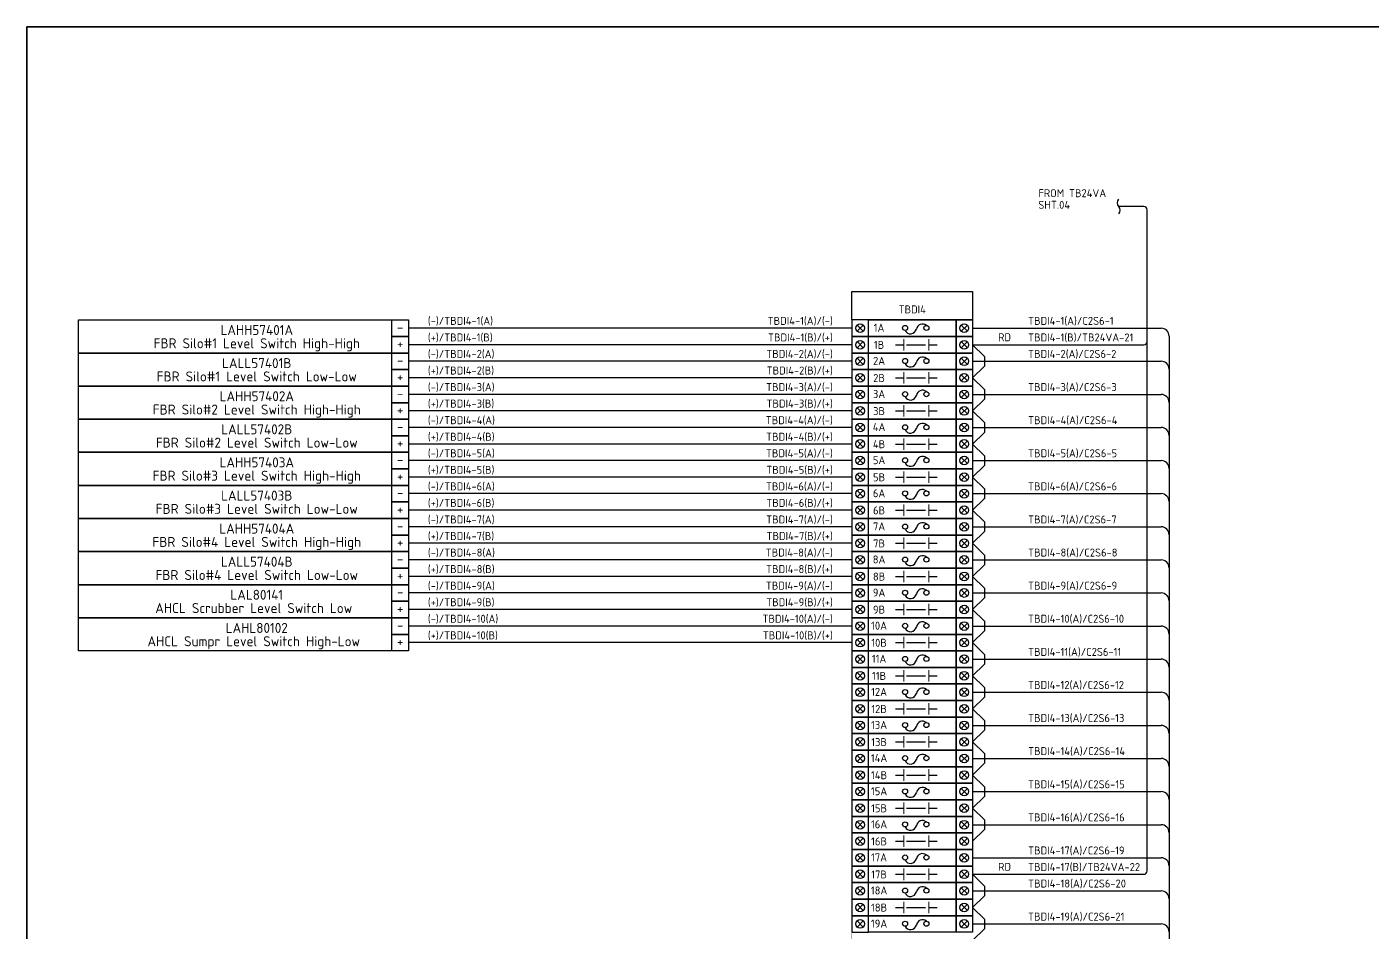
# Model space of a CAD drawing. Header units: inches. Extents: x 579627 to 667544, y 458630 to 507164.
# Drawn here: x 637044 to 639064, y 494884 to 496244 of the extents above; entities that cross this region are included whole.
import ezdxf
from ezdxf.enums import TextEntityAlignment as Align

# ---------------------------------------------------------------- set-up
doc = ezdxf.new("R2010")
doc.units = ezdxf.units.IN
doc.header["$MEASUREMENT"] = 0
doc.layers.add('HELPPOINT', color=7, linetype='Continuous')
doc.layers.add('power', color=7, linetype='Continuous')
doc.styles.add('HTX11', font='O8111901')
doc.styles.add('ISO3098B', font='ISO3098B.shx')

# ---------------------------------------------------------------- blocks, each defined once
blk = doc.blocks.new('TPA')
at = {"layer": 'HELPPOINT', "color": 4, "lineweight": 35}
for p, q in [((562706.8, 501946.4), (562706.8, 505019.3)), ((562706.8, 505019.3), (567131, 505019.3)), ((562706.8, 501946.4), (562706.8, 505019.3)), ((562706.8, 505019.3), (567131, 505019.3))]:
    blk.add_line(p, q, dxfattribs=at)
at = {"style": 'HTX11'}
for tag, p in [('A', (566704.3, 502037.1)), ('B', (567038.2, 501963.3))]:
    blk.add_attdef(tag, text='', height=16.8, dxfattribs=at).set_placement(p, align=Align.MIDDLE_CENTER)

msp = doc.modelspace()

# ---------------------------------------------------------------- linework, layer by layer
at = {"color": 1}
for p, q in [((638720.8, 495974.2), (638683.5, 495974.2)), ((638725.8, 494976.1), (638725.8, 495969.2)), ((638299.5, 495796.1), (638290.3, 495786.9)), ((638290.3, 495796.1), (638299.5, 495786.9)), ((638446.7, 495796.1), (638456, 495786.9)), ((638456, 495796.1), (638446.7, 495786.9)), ((638463.8, 495766.6), (638481.4, 495749)), ((638463.8, 495766.6), (638720.8, 495766.6)), ((638299.5, 495746.4), (638290.3, 495737.1)), ((638290.3, 495746.4), (638299.5, 495737.1)), ((638446.7, 495746.4), (638456, 495737.1)), ((638456, 495746.4), (638446.7, 495737.1)), ((638481.4, 495749), (638481.4, 495734.5)), ((638463.8, 495716.9), (638481.4, 495734.5)), ((638463.8, 495716.9), (638481.4, 495699.3)), ((638299.5, 495696.7), (638290.3, 495687.4)), ((638290.3, 495696.7), (638299.5, 495687.4)), ((638446.7, 495696.7), (638456, 495687.4)), ((638456, 495696.7), (638446.7, 495687.4)), ((638463.8, 495667.2), (638481.4, 495684.8)), ((638481.4, 495699.3), (638481.4, 495684.8)), ((638463.8, 495667.2), (638481.4, 495649.6)), ((638299.5, 495646.9), (638290.3, 495637.7)), ((638290.3, 495646.9), (638299.5, 495637.7)), ((638446.7, 495646.9), (638456, 495637.7)), ((638456, 495646.9), (638446.7, 495637.7)), ((638481.4, 495649.6), (638481.4, 495635)), ((638463.8, 495617.5), (638481.4, 495635)), ((638463.8, 495617.5), (638481.4, 495599.9)), ((638481.4, 495599.9), (638481.4, 495585.3)), ((638299.5, 495597.2), (638290.3, 495588)), ((638290.3, 495597.2), (638299.5, 495588)), ((638446.7, 495597.2), (638456, 495588)), ((638456, 495597.2), (638446.7, 495588)), ((638463.8, 495567.7), (638481.4, 495585.3)), ((638463.8, 495567.7), (638481.4, 495550.2)), ((638299.5, 495547.5), (638290.3, 495538.2)), ((638290.3, 495547.5), (638299.5, 495538.2)), ((638446.7, 495547.5), (638456, 495538.2)), ((638456, 495547.5), (638446.7, 495538.2)), ((638481.4, 495550.2), (638481.4, 495535.6)), ((638463.8, 495518), (638481.4, 495535.6)), ((638463.8, 495518), (638481.4, 495500.4)), ((638299.5, 495497.8), (638290.3, 495488.5)), ((638290.3, 495497.8), (638299.5, 495488.5)), ((638446.7, 495497.8), (638456, 495488.5)), ((638456, 495497.8), (638446.7, 495488.5)), ((638481.4, 495500.4), (638481.4, 495485.9)), ((638463.8, 495468.3), (638481.4, 495485.9)), ((638463.8, 495468.3), (638481.4, 495450.7)), ((638299.5, 495448), (638290.3, 495438.8)), ((638290.3, 495448), (638299.5, 495438.8)), ((638446.7, 495448), (638456, 495438.8)), ((638456, 495448), (638446.7, 495438.8)), ((638481.4, 495450.7), (638481.4, 495436.1)), ((638463.8, 495418.6), (638481.4, 495436.1)), ((638463.8, 495418.6), (638481.4, 495401)), ((638299.5, 495398.3), (638290.3, 495389.1)), ((638290.3, 495398.3), (638299.5, 495389.1)), ((638446.7, 495398.3), (638456, 495389.1)), ((638456, 495398.3), (638446.7, 495389.1)), ((638481.4, 495401), (638481.4, 495386.4)), ((638463.8, 495368.8), (638481.4, 495386.4)), ((638463.8, 495368.8), (638481.4, 495351.3)), ((638299.5, 495348.6), (638290.3, 495339.4)), ((638290.3, 495348.6), (638299.5, 495339.4)), ((638446.7, 495348.6), (638456, 495339.4)), ((638456, 495348.6), (638446.7, 495339.4)), ((638463.8, 495319.1), (638481.4, 495336.7)), ((638481.4, 495351.3), (638481.4, 495336.7)), ((638463.8, 495319.1), (638481.4, 495301.5)), ((638299.5, 495298.9), (638290.3, 495289.6)), ((638290.3, 495298.9), (638299.5, 495289.6)), ((638446.7, 495298.9), (638456, 495289.6)), ((638456, 495298.9), (638446.7, 495289.6)), ((638481.4, 495301.5), (638481.4, 495287)), ((638463.8, 495269.4), (638481.4, 495287)), ((638463.8, 495269.4), (638481.4, 495251.8)), ((638299.5, 495249.2), (638290.3, 495239.9)), ((638290.3, 495249.2), (638299.5, 495239.9)), ((638446.7, 495249.2), (638456, 495239.9)), ((638456, 495249.2), (638446.7, 495239.9)), ((638463.8, 495219.7), (638481.4, 495237.2)), ((638481.4, 495251.8), (638481.4, 495237.2)), ((638463.8, 495219.7), (638481.4, 495202.1)), ((638299.5, 495199.4), (638290.3, 495190.2)), ((638290.3, 495199.4), (638299.5, 495190.2)), ((638446.7, 495199.4), (638456, 495190.2)), ((638456, 495199.4), (638446.7, 495190.2)), ((638481.4, 495202.1), (638481.4, 495187.5)), ((638463.8, 495169.9), (638481.4, 495187.5)), ((638463.8, 495169.9), (638481.4, 495152.4)), ((638299.5, 495149.7), (638290.3, 495140.5)), ((638290.3, 495149.7), (638299.5, 495140.5)), ((638446.7, 495149.7), (638456, 495140.5)), ((638456, 495149.7), (638446.7, 495140.5)), ((638463.8, 495120.2), (638481.4, 495137.8)), ((638481.4, 495152.4), (638481.4, 495137.8)), ((638463.8, 495120.2), (638481.4, 495102.6)), ((638299.5, 495100), (638290.3, 495090.7)), ((638290.3, 495100), (638299.5, 495090.7)), ((638446.7, 495100), (638456, 495090.7)), ((638456, 495100), (638446.7, 495090.7)), ((638481.4, 495102.6), (638481.4, 495088.1)), ((638463.8, 495070.5), (638481.4, 495088.1)), ((638481.4, 495088.1), (638481.4, 495088.1)), ((638463.8, 495070.5), (638481.4, 495052.9)), ((638299.5, 495050.3), (638290.3, 495041)), ((638290.3, 495050.3), (638299.5, 495041)), ((638446.7, 495050.3), (638456, 495041)), ((638456, 495050.3), (638446.7, 495041)), ((638463.8, 495020.8), (638481.4, 495038.4)), ((638481.4, 495052.9), (638481.4, 495038.4)), ((638481.4, 495038.4), (638481.4, 495038.4)), ((638299.5, 495000.5), (638290.3, 494991.3)), ((638290.3, 495000.5), (638299.5, 494991.3)), ((638446.7, 495000.5), (638456, 494991.3)), ((638456, 495000.5), (638446.7, 494991.3)), ((638463.8, 494971.1), (638481.4, 494953.5)), ((638463.8, 494971.1), (638720.8, 494971.1)), ((638481.4, 494953.5), (638481.4, 494938.9)), ((638299.5, 494950.8), (638290.3, 494941.6)), ((638290.3, 494950.8), (638299.5, 494941.6)), ((638446.7, 494950.8), (638456, 494941.6)), ((638456, 494950.8), (638446.7, 494941.6)), ((638463.8, 494921.3), (638481.4, 494938.9)), ((638463.8, 494921.3), (638481.4, 494903.7)), ((638299.5, 494901.1), (638290.3, 494891.8)), ((638290.3, 494901.1), (638299.5, 494891.8)), ((638446.7, 494901.1), (638456, 494891.8)), ((638456, 494901.1), (638446.7, 494891.8)), ((638481.4, 494903.7), (638481.4, 494889.2)), ((638463.8, 494871.6), (638481.4, 494889.2))]:
    msp.add_line(p, q, dxfattribs=at)
at = {"color": 4}
for p, q in [((638282.4, 495791.5), (637616.4, 495791.5)), ((638463.8, 495791.5), (638746.8, 495791.5)), ((638758.8, 495779.5), (638758.8, 494121)), ((638282.4, 495741.8), (637616.4, 495741.8)), ((638463.8, 495741.8), (638746.8, 495741.8)), ((638282.4, 495692), (637616.4, 495692)), ((638463.8, 495692), (638746.8, 495692)), ((638282.4, 495642.3), (637616.4, 495642.3)), ((638463.8, 495642.3), (638746.8, 495642.3)), ((638282.4, 495592.6), (637616.4, 495592.6)), ((638463.8, 495592.6), (638746.8, 495592.6)), ((638282.4, 495542.9), (637616.4, 495542.9)), ((638463.8, 495542.9), (638746.8, 495542.9)), ((638282.4, 495493.1), (637616.4, 495493.1)), ((638463.8, 495493.1), (638746.8, 495493.1)), ((638282.4, 495443.4), (637616.4, 495443.4)), ((638463.8, 495443.4), (638746.8, 495443.4)), ((638282.4, 495393.7), (637616.4, 495393.7)), ((638463.8, 495393.7), (638746.8, 495393.7)), ((638282.4, 495344), (637616.4, 495344)), ((638463.8, 495344), (638746.8, 495344)), ((638463.8, 495294.3), (638746.8, 495294.3)), ((638463.8, 495244.5), (638746.8, 495244.5)), ((638463.8, 495194.8), (638746.8, 495194.8)), ((638463.8, 495145.1), (638746.8, 495145.1)), ((638463.8, 495095.4), (638746.8, 495095.4)), ((638463.8, 495045.6), (638746.8, 495045.6)), ((638463.8, 494995.9), (638746.8, 494995.9)), ((638463.8, 494946.2), (638746.8, 494946.2)), ((638463.8, 494896.5), (638746.8, 494896.5))]:
    msp.add_line(p, q, dxfattribs=at)
at = {"color": 0}
for p, q in [((638282.4, 495766.6), (637616.4, 495766.6)), ((638299.5, 495771.3), (638290.3, 495762)), ((638290.3, 495771.3), (638299.5, 495762)), ((638348.1, 495766.6), (638360.6, 495766.6)), ((638364.5, 495766.6), (638393.1, 495766.6)), ((638398.2, 495766.6), (638410.7, 495766.6)), ((638446.7, 495771.3), (638456, 495762)), ((638456, 495771.3), (638446.7, 495762)), ((638299.5, 495721.5), (638290.3, 495712.3)), ((638290.3, 495721.5), (638299.5, 495712.3)), ((638446.7, 495721.5), (638456, 495712.3)), ((638456, 495721.5), (638446.7, 495712.3)), ((638282.4, 495716.9), (637616.4, 495716.9)), ((638348.1, 495716.9), (638360.6, 495716.9)), ((638364.5, 495716.9), (638393.1, 495716.9)), ((638398.2, 495716.9), (638410.7, 495716.9)), ((638282.4, 495667.2), (637616.4, 495667.2)), ((638299.5, 495671.8), (638290.3, 495662.6)), ((638290.3, 495671.8), (638299.5, 495662.6)), ((638348.1, 495667.2), (638360.6, 495667.2)), ((638364.5, 495667.2), (638393.1, 495667.2)), ((638398.2, 495667.2), (638410.7, 495667.2)), ((638446.7, 495671.8), (638456, 495662.6)), ((638456, 495671.8), (638446.7, 495662.6)), ((638299.5, 495622.1), (638290.3, 495612.8)), ((638290.3, 495622.1), (638299.5, 495612.8)), ((638446.7, 495622.1), (638456, 495612.8)), ((638456, 495622.1), (638446.7, 495612.8)), ((638282.4, 495617.5), (637616.4, 495617.5)), ((638348.1, 495617.5), (638360.6, 495617.5)), ((638364.5, 495617.5), (638393.1, 495617.5)), ((638398.2, 495617.5), (638410.7, 495617.5)), ((638282.4, 495567.7), (637616.4, 495567.7)), ((638299.5, 495572.4), (638290.3, 495563.1)), ((638290.3, 495572.4), (638299.5, 495563.1)), ((638348.1, 495567.7), (638360.6, 495567.7)), ((638364.5, 495567.7), (638393.1, 495567.7)), ((638398.2, 495567.7), (638410.7, 495567.7)), ((638446.7, 495572.4), (638456, 495563.1)), ((638456, 495572.4), (638446.7, 495563.1)), ((638282.4, 495518), (637616.4, 495518)), ((638299.5, 495522.6), (638290.3, 495513.4)), ((638290.3, 495522.6), (638299.5, 495513.4)), ((638348.1, 495518), (638360.6, 495518)), ((638364.5, 495518), (638393.1, 495518)), ((638398.2, 495518), (638410.7, 495518)), ((638446.7, 495522.6), (638456, 495513.4)), ((638456, 495522.6), (638446.7, 495513.4)), ((638282.4, 495468.3), (637616.4, 495468.3)), ((638299.5, 495472.9), (638290.3, 495463.7)), ((638290.3, 495472.9), (638299.5, 495463.7)), ((638348.1, 495468.3), (638360.6, 495468.3)), ((638364.5, 495468.3), (638393.1, 495468.3)), ((638398.2, 495468.3), (638410.7, 495468.3)), ((638446.7, 495472.9), (638456, 495463.7)), ((638456, 495472.9), (638446.7, 495463.7)), ((638282.4, 495418.6), (637616.4, 495418.6)), ((638299.5, 495423.2), (638290.3, 495413.9)), ((638290.3, 495423.2), (638299.5, 495413.9)), ((638348.1, 495418.6), (638360.6, 495418.6)), ((638364.5, 495418.6), (638393.1, 495418.6)), ((638398.2, 495418.6), (638410.7, 495418.6)), ((638446.7, 495423.2), (638456, 495413.9)), ((638456, 495423.2), (638446.7, 495413.9)), ((638282.4, 495368.8), (637616.4, 495368.8)), ((638299.5, 495373.5), (638290.3, 495364.2)), ((638290.3, 495373.5), (638299.5, 495364.2)), ((638348.1, 495368.8), (638360.6, 495368.8)), ((638364.5, 495368.8), (638393.1, 495368.8)), ((638398.2, 495368.8), (638410.7, 495368.8)), ((638446.7, 495373.5), (638456, 495364.2)), ((638456, 495373.5), (638446.7, 495364.2)), ((638282.4, 495319.1), (637616.4, 495319.1)), ((638299.5, 495323.7), (638290.3, 495314.5)), ((638290.3, 495323.7), (638299.5, 495314.5)), ((638348.1, 495319.1), (638360.6, 495319.1)), ((638364.5, 495319.1), (638393.1, 495319.1)), ((638398.2, 495319.1), (638410.7, 495319.1)), ((638446.7, 495323.7), (638456, 495314.5)), ((638456, 495323.7), (638446.7, 495314.5)), ((638299.5, 495274), (638290.3, 495264.8)), ((638290.3, 495274), (638299.5, 495264.8)), ((638348.1, 495269.4), (638360.6, 495269.4)), ((638364.5, 495269.4), (638393.1, 495269.4)), ((638398.2, 495269.4), (638410.7, 495269.4)), ((638446.7, 495274), (638456, 495264.8)), ((638456, 495274), (638446.7, 495264.8)), ((638299.5, 495224.3), (638290.3, 495215)), ((638290.3, 495224.3), (638299.5, 495215)), ((638348.1, 495219.7), (638360.6, 495219.7)), ((638364.5, 495219.7), (638393.1, 495219.7)), ((638398.2, 495219.7), (638410.7, 495219.7)), ((638446.7, 495224.3), (638456, 495215)), ((638456, 495224.3), (638446.7, 495215)), ((638299.5, 495174.6), (638290.3, 495165.3)), ((638290.3, 495174.6), (638299.5, 495165.3)), ((638446.7, 495174.6), (638456, 495165.3)), ((638456, 495174.6), (638446.7, 495165.3)), ((638348.1, 495169.9), (638360.6, 495169.9)), ((638364.5, 495169.9), (638393.1, 495169.9)), ((638398.2, 495169.9), (638410.7, 495169.9)), ((638299.5, 495124.8), (638290.3, 495115.6)), ((638290.3, 495124.8), (638299.5, 495115.6)), ((638348.1, 495120.2), (638360.6, 495120.2)), ((638364.5, 495120.2), (638393.1, 495120.2)), ((638398.2, 495120.2), (638410.7, 495120.2)), ((638446.7, 495124.8), (638456, 495115.6)), ((638456, 495124.8), (638446.7, 495115.6)), ((638299.5, 495075.1), (638290.3, 495065.9)), ((638290.3, 495075.1), (638299.5, 495065.9)), ((638446.7, 495075.1), (638456, 495065.9)), ((638456, 495075.1), (638446.7, 495065.9)), ((638348.1, 495070.5), (638360.6, 495070.5)), ((638364.5, 495070.5), (638393.1, 495070.5)), ((638398.2, 495070.5), (638410.7, 495070.5)), ((638299.5, 495025.4), (638290.3, 495016.1)), ((638290.3, 495025.4), (638299.5, 495016.1)), ((638348.1, 495020.8), (638360.6, 495020.8)), ((638364.5, 495020.8), (638393.1, 495020.8)), ((638398.2, 495020.8), (638410.7, 495020.8)), ((638446.7, 495025.4), (638456, 495016.1)), ((638456, 495025.4), (638446.7, 495016.1)), ((638299.5, 494975.7), (638290.3, 494966.4)), ((638290.3, 494975.7), (638299.5, 494966.4)), ((638446.7, 494975.7), (638456, 494966.4)), ((638456, 494975.7), (638446.7, 494966.4)), ((638348.1, 494971.1), (638360.6, 494971.1)), ((638364.5, 494971.1), (638393.1, 494971.1)), ((638398.2, 494971.1), (638410.7, 494971.1)), ((638299.5, 494926), (638290.3, 494916.7)), ((638290.3, 494926), (638299.5, 494916.7)), ((638348.1, 494921.3), (638360.6, 494921.3)), ((638364.5, 494921.3), (638393.1, 494921.3)), ((638398.2, 494921.3), (638410.7, 494921.3)), ((638446.7, 494926), (638456, 494916.7)), ((638456, 494926), (638446.7, 494916.7))]:
    msp.add_line(p, q, dxfattribs=at)
at = {"color": 0, "lineweight": 9}
for p, q in [((638360.6, 495758.1), (638360.6, 495775.2)), ((638398.2, 495758.1), (638398.2, 495775.2)), ((638360.6, 495708.4), (638360.6, 495725.4)), ((638398.2, 495708.4), (638398.2, 495725.4)), ((638360.6, 495658.6), (638360.6, 495675.7)), ((638398.2, 495658.6), (638398.2, 495675.7)), ((638360.6, 495608.9), (638360.6, 495626)), ((638398.2, 495608.9), (638398.2, 495626)), ((638360.6, 495559.2), (638360.6, 495576.3)), ((638398.2, 495559.2), (638398.2, 495576.3)), ((638360.6, 495509.5), (638360.6, 495526.5)), ((638398.2, 495509.5), (638398.2, 495526.5)), ((638360.6, 495459.8), (638360.6, 495476.8)), ((638398.2, 495459.8), (638398.2, 495476.8)), ((638360.6, 495410), (638360.6, 495427.1)), ((638398.2, 495410), (638398.2, 495427.1)), ((638360.6, 495360.3), (638360.6, 495377.4)), ((638398.2, 495360.3), (638398.2, 495377.4)), ((638360.6, 495310.6), (638360.6, 495327.6)), ((638398.2, 495310.6), (638398.2, 495327.6)), ((638360.6, 495260.9), (638360.6, 495277.9)), ((638398.2, 495260.9), (638398.2, 495277.9)), ((638360.6, 495211.1), (638360.6, 495228.2)), ((638398.2, 495211.1), (638398.2, 495228.2)), ((638360.6, 495161.4), (638360.6, 495178.5)), ((638398.2, 495161.4), (638398.2, 495178.5)), ((638360.6, 495111.7), (638360.6, 495128.8)), ((638398.2, 495111.7), (638398.2, 495128.8)), ((638360.6, 495062), (638360.6, 495079)), ((638398.2, 495062), (638398.2, 495079)), ((638360.6, 495012.2), (638360.6, 495029.3)), ((638398.2, 495012.2), (638398.2, 495029.3)), ((638360.6, 494962.5), (638360.6, 494979.6)), ((638398.2, 494962.5), (638398.2, 494979.6)), ((638360.6, 494912.8), (638360.6, 494929.9)), ((638398.2, 494912.8), (638398.2, 494929.9))]:
    msp.add_line(p, q, dxfattribs=at)
at = {"color": 1}
msp.add_lwpolyline([(638683.5, 495963.1, 0.351), (638683.5, 495974.2, -0.351), (638683.5, 495985.3, 2.081666)], format="xyb", dxfattribs=at)
at = {"color": 4}
msp.add_lwpolyline([(638282.4, 495846.4), (638463.8, 495846.4), (638463.8, 495803.9), (638282.4, 495803.9)], close=True, dxfattribs=at)
at = {"color": 2}
for points in [[(637121.1, 495803.9), (637616.4, 495803.9), (637616.4, 495754.2), (637121.1, 495754.2)], [(637121.1, 495754.2), (637616.4, 495754.2), (637616.4, 495704.5), (637121.1, 495704.5)], [(637121.1, 495704.5), (637616.4, 495704.5), (637616.4, 495654.7), (637121.1, 495654.7)], [(637121.1, 495654.7), (637616.4, 495654.7), (637616.4, 495605), (637121.1, 495605)], [(637121.1, 495605), (637616.4, 495605), (637616.4, 495555.3), (637121.1, 495555.3)], [(637121.1, 495555.3), (637616.4, 495555.3), (637616.4, 495505.6), (637121.1, 495505.6)], [(637121.1, 495505.6), (637616.4, 495505.6), (637616.4, 495455.9), (637121.1, 495455.9)], [(637121.1, 495455.9), (637616.4, 495455.9), (637616.4, 495406.1), (637121.1, 495406.1)], [(637121.1, 495406.1), (637616.4, 495406.1), (637616.4, 495356.4), (637121.1, 495356.4)], [(637121.1, 495356.4), (637616.4, 495356.4), (637616.4, 495306.7), (637121.1, 495306.7)]]:
    msp.add_lwpolyline(points, close=True, dxfattribs=at)
at = {"color": 0}
for points in [[(637591.6, 495803.9), (637616.4, 495803.9), (637616.4, 495779.1), (637591.6, 495779.1)], [(637591.6, 495779.1), (637616.4, 495779.1), (637616.4, 495754.2), (637591.6, 495754.2)], [(638307.3, 495779.1), (638282.4, 495779.1), (638282.4, 495754.2), (638307.3, 495754.2)], [(638307.3, 495779.1), (638438.9, 495779.1), (638438.9, 495754.2), (638307.3, 495754.2)], [(638438.9, 495779.1), (638463.8, 495779.1), (638463.8, 495754.2), (638438.9, 495754.2)], [(637591.6, 495754.2), (637616.4, 495754.2), (637616.4, 495729.3), (637591.6, 495729.3)], [(637591.6, 495729.3), (637616.4, 495729.3), (637616.4, 495704.5), (637591.6, 495704.5)], [(638307.3, 495729.3), (638282.4, 495729.3), (638282.4, 495704.5), (638307.3, 495704.5)], [(638307.3, 495729.3), (638438.9, 495729.3), (638438.9, 495704.5), (638307.3, 495704.5)], [(638438.9, 495729.3), (638463.8, 495729.3), (638463.8, 495704.5), (638438.9, 495704.5)], [(637591.6, 495704.5), (637616.4, 495704.5), (637616.4, 495679.6), (637591.6, 495679.6)], [(637591.6, 495679.6), (637616.4, 495679.6), (637616.4, 495654.7), (637591.6, 495654.7)], [(638307.3, 495679.6), (638282.4, 495679.6), (638282.4, 495654.7), (638307.3, 495654.7)], [(638307.3, 495679.6), (638438.9, 495679.6), (638438.9, 495654.7), (638307.3, 495654.7)], [(638438.9, 495679.6), (638463.8, 495679.6), (638463.8, 495654.7), (638438.9, 495654.7)], [(637591.6, 495654.7), (637616.4, 495654.7), (637616.4, 495629.9), (637591.6, 495629.9)], [(637591.6, 495629.9), (637616.4, 495629.9), (637616.4, 495605), (637591.6, 495605)], [(638307.3, 495629.9), (638282.4, 495629.9), (638282.4, 495605), (638307.3, 495605)], [(638307.3, 495629.9), (638438.9, 495629.9), (638438.9, 495605), (638307.3, 495605)], [(638438.9, 495629.9), (638463.8, 495629.9), (638463.8, 495605), (638438.9, 495605)], [(637591.6, 495605), (637616.4, 495605), (637616.4, 495580.2), (637591.6, 495580.2)], [(637591.6, 495580.2), (637616.4, 495580.2), (637616.4, 495555.3), (637591.6, 495555.3)], [(638307.3, 495580.2), (638282.4, 495580.2), (638282.4, 495555.3), (638307.3, 495555.3)], [(638307.3, 495580.2), (638438.9, 495580.2), (638438.9, 495555.3), (638307.3, 495555.3)], [(638438.9, 495580.2), (638463.8, 495580.2), (638463.8, 495555.3), (638438.9, 495555.3)], [(637591.6, 495555.3), (637616.4, 495555.3), (637616.4, 495530.4), (637591.6, 495530.4)], [(637591.6, 495530.4), (637616.4, 495530.4), (637616.4, 495505.6), (637591.6, 495505.6)], [(638307.3, 495530.4), (638282.4, 495530.4), (638282.4, 495505.6), (638307.3, 495505.6)], [(638307.3, 495530.4), (638438.9, 495530.4), (638438.9, 495505.6), (638307.3, 495505.6)], [(638438.9, 495530.4), (638463.8, 495530.4), (638463.8, 495505.6), (638438.9, 495505.6)], [(637591.6, 495505.6), (637616.4, 495505.6), (637616.4, 495480.7), (637591.6, 495480.7)], [(637591.6, 495480.7), (637616.4, 495480.7), (637616.4, 495455.9), (637591.6, 495455.9)], [(638307.3, 495480.7), (638282.4, 495480.7), (638282.4, 495455.9), (638307.3, 495455.9)], [(638307.3, 495480.7), (638438.9, 495480.7), (638438.9, 495455.9), (638307.3, 495455.9)], [(638438.9, 495480.7), (638463.8, 495480.7), (638463.8, 495455.9), (638438.9, 495455.9)], [(637591.6, 495455.9), (637616.4, 495455.9), (637616.4, 495431), (637591.6, 495431)], [(637591.6, 495431), (637616.4, 495431), (637616.4, 495406.1), (637591.6, 495406.1)], [(638307.3, 495431), (638282.4, 495431), (638282.4, 495406.1), (638307.3, 495406.1)], [(638307.3, 495431), (638438.9, 495431), (638438.9, 495406.1), (638307.3, 495406.1)], [(638438.9, 495431), (638463.8, 495431), (638463.8, 495406.1), (638438.9, 495406.1)], [(637591.6, 495406.1), (637616.4, 495406.1), (637616.4, 495381.3), (637591.6, 495381.3)], [(637591.6, 495381.3), (637616.4, 495381.3), (637616.4, 495356.4), (637591.6, 495356.4)], [(638307.3, 495381.3), (638282.4, 495381.3), (638282.4, 495356.4), (638307.3, 495356.4)], [(638307.3, 495381.3), (638438.9, 495381.3), (638438.9, 495356.4), (638307.3, 495356.4)], [(638438.9, 495381.3), (638463.8, 495381.3), (638463.8, 495356.4), (638438.9, 495356.4)], [(637591.6, 495356.4), (637616.4, 495356.4), (637616.4, 495331.5), (637591.6, 495331.5)], [(637591.6, 495331.5), (637616.4, 495331.5), (637616.4, 495306.7), (637591.6, 495306.7)], [(638307.3, 495331.5), (638282.4, 495331.5), (638282.4, 495306.7), (638307.3, 495306.7)], [(638307.3, 495331.5), (638438.9, 495331.5), (638438.9, 495306.7), (638307.3, 495306.7)], [(638438.9, 495331.5), (638463.8, 495331.5), (638463.8, 495306.7), (638438.9, 495306.7)], [(638307.3, 495281.8), (638282.4, 495281.8), (638282.4, 495257), (638307.3, 495257)], [(638307.3, 495281.8), (638438.9, 495281.8), (638438.9, 495257), (638307.3, 495257)], [(638438.9, 495281.8), (638463.8, 495281.8), (638463.8, 495257), (638438.9, 495257)], [(638307.3, 495232.1), (638282.4, 495232.1), (638282.4, 495207.2), (638307.3, 495207.2)], [(638307.3, 495232.1), (638438.9, 495232.1), (638438.9, 495207.2), (638307.3, 495207.2)], [(638438.9, 495232.1), (638463.8, 495232.1), (638463.8, 495207.2), (638438.9, 495207.2)], [(638307.3, 495182.4), (638282.4, 495182.4), (638282.4, 495157.5), (638307.3, 495157.5)], [(638307.3, 495182.4), (638438.9, 495182.4), (638438.9, 495157.5), (638307.3, 495157.5)], [(638438.9, 495182.4), (638463.8, 495182.4), (638463.8, 495157.5), (638438.9, 495157.5)], [(638307.3, 495132.7), (638282.4, 495132.7), (638282.4, 495107.8), (638307.3, 495107.8)], [(638307.3, 495132.7), (638438.9, 495132.7), (638438.9, 495107.8), (638307.3, 495107.8)], [(638438.9, 495132.7), (638463.8, 495132.7), (638463.8, 495107.8), (638438.9, 495107.8)], [(638307.3, 495082.9), (638282.4, 495082.9), (638282.4, 495058.1), (638307.3, 495058.1)], [(638307.3, 495082.9), (638438.9, 495082.9), (638438.9, 495058.1), (638307.3, 495058.1)], [(638438.9, 495082.9), (638463.8, 495082.9), (638463.8, 495058.1), (638438.9, 495058.1)], [(638307.3, 495033.2), (638282.4, 495033.2), (638282.4, 495008.3), (638307.3, 495008.3)], [(638307.3, 495033.2), (638438.9, 495033.2), (638438.9, 495008.3), (638307.3, 495008.3)], [(638438.9, 495033.2), (638463.8, 495033.2), (638463.8, 495008.3), (638438.9, 495008.3)], [(638307.3, 494983.5), (638282.4, 494983.5), (638282.4, 494958.6), (638307.3, 494958.6)], [(638307.3, 494983.5), (638438.9, 494983.5), (638438.9, 494958.6), (638307.3, 494958.6)], [(638438.9, 494983.5), (638463.8, 494983.5), (638463.8, 494958.6), (638438.9, 494958.6)], [(638307.3, 494933.8), (638282.4, 494933.8), (638282.4, 494908.9), (638307.3, 494908.9)], [(638307.3, 494933.8), (638438.9, 494933.8), (638438.9, 494908.9), (638307.3, 494908.9)], [(638438.9, 494933.8), (638463.8, 494933.8), (638463.8, 494908.9), (638438.9, 494908.9)]]:
    msp.add_lwpolyline(points, close=True, dxfattribs=at)
at = {"color": 0, "const_width": 0.3}
for points in [[(638282.4, 495803.9), (638463.8, 495803.9), (638463.8, 495754.2), (638282.4, 495754.2), (638282.4, 495803.9)], [(638282.4, 495754.2), (638463.8, 495754.2), (638463.8, 495704.5), (638282.4, 495704.5), (638282.4, 495754.2)], [(638282.4, 495704.5), (638463.8, 495704.5), (638463.8, 495654.7), (638282.4, 495654.7), (638282.4, 495704.5)], [(638282.4, 495654.7), (638463.8, 495654.7), (638463.8, 495605), (638282.4, 495605), (638282.4, 495654.7)], [(638282.4, 495605), (638463.8, 495605), (638463.8, 495555.3), (638282.4, 495555.3), (638282.4, 495605)], [(638282.4, 495555.3), (638463.8, 495555.3), (638463.8, 495505.6), (638282.4, 495505.6), (638282.4, 495555.3)], [(638282.4, 495505.6), (638463.8, 495505.6), (638463.8, 495455.9), (638282.4, 495455.9), (638282.4, 495505.6)], [(638282.4, 495455.9), (638463.8, 495455.9), (638463.8, 495406.1), (638282.4, 495406.1), (638282.4, 495455.9)], [(638282.4, 495406.1), (638463.8, 495406.1), (638463.8, 495356.4), (638282.4, 495356.4), (638282.4, 495406.1)], [(638282.4, 495356.4), (638463.8, 495356.4), (638463.8, 495306.7), (638282.4, 495306.7), (638282.4, 495356.4)], [(638282.4, 495306.7), (638463.8, 495306.7), (638463.8, 495257), (638282.4, 495257), (638282.4, 495306.7)], [(638282.4, 495257), (638463.8, 495257), (638463.8, 495207.2), (638282.4, 495207.2), (638282.4, 495257)], [(638282.4, 495207.2), (638463.8, 495207.2), (638463.8, 495157.5), (638282.4, 495157.5), (638282.4, 495207.2)], [(638282.4, 495157.5), (638463.8, 495157.5), (638463.8, 495107.8), (638282.4, 495107.8), (638282.4, 495157.5)], [(638282.4, 495107.8), (638463.8, 495107.8), (638463.8, 495058.1), (638282.4, 495058.1), (638282.4, 495107.8)], [(638282.4, 495058.1), (638463.8, 495058.1), (638463.8, 495008.3), (638282.4, 495008.3), (638282.4, 495058.1)], [(638282.4, 495008.3), (638463.8, 495008.3), (638463.8, 494958.6), (638282.4, 494958.6), (638282.4, 495008.3)], [(638282.4, 494958.6), (638463.8, 494958.6), (638463.8, 494908.9), (638282.4, 494908.9), (638282.4, 494958.6)], [(638282.4, 494908.9), (638463.8, 494908.9), (638463.8, 494859.2), (638282.4, 494859.2), (638282.4, 494908.9)]]:
    msp.add_lwpolyline(points, dxfattribs=at)
at = {"color": 1}
for points in [[(638307.3, 495803.9), (638282.4, 495803.9), (638282.4, 495779.1), (638307.3, 495779.1)], [(638307.3, 495803.9), (638438.9, 495803.9), (638438.9, 495779.1), (638307.3, 495779.1)], [(638438.9, 495803.9), (638463.8, 495803.9), (638463.8, 495779.1), (638438.9, 495779.1)], [(638307.3, 495754.2), (638282.4, 495754.2), (638282.4, 495729.3), (638307.3, 495729.3)], [(638307.3, 495754.2), (638438.9, 495754.2), (638438.9, 495729.3), (638307.3, 495729.3)], [(638438.9, 495754.2), (638463.8, 495754.2), (638463.8, 495729.3), (638438.9, 495729.3)], [(638307.3, 495704.5), (638282.4, 495704.5), (638282.4, 495679.6), (638307.3, 495679.6)], [(638307.3, 495704.5), (638438.9, 495704.5), (638438.9, 495679.6), (638307.3, 495679.6)], [(638438.9, 495704.5), (638463.8, 495704.5), (638463.8, 495679.6), (638438.9, 495679.6)], [(638307.3, 495654.7), (638282.4, 495654.7), (638282.4, 495629.9), (638307.3, 495629.9)], [(638307.3, 495654.7), (638438.9, 495654.7), (638438.9, 495629.9), (638307.3, 495629.9)], [(638438.9, 495654.7), (638463.8, 495654.7), (638463.8, 495629.9), (638438.9, 495629.9)], [(638307.3, 495605), (638282.4, 495605), (638282.4, 495580.2), (638307.3, 495580.2)], [(638307.3, 495605), (638438.9, 495605), (638438.9, 495580.2), (638307.3, 495580.2)], [(638438.9, 495605), (638463.8, 495605), (638463.8, 495580.2), (638438.9, 495580.2)], [(638307.3, 495555.3), (638282.4, 495555.3), (638282.4, 495530.4), (638307.3, 495530.4)], [(638307.3, 495555.3), (638438.9, 495555.3), (638438.9, 495530.4), (638307.3, 495530.4)], [(638438.9, 495555.3), (638463.8, 495555.3), (638463.8, 495530.4), (638438.9, 495530.4)], [(638307.3, 495505.6), (638282.4, 495505.6), (638282.4, 495480.7), (638307.3, 495480.7)], [(638307.3, 495505.6), (638438.9, 495505.6), (638438.9, 495480.7), (638307.3, 495480.7)], [(638438.9, 495505.6), (638463.8, 495505.6), (638463.8, 495480.7), (638438.9, 495480.7)], [(638307.3, 495455.9), (638282.4, 495455.9), (638282.4, 495431), (638307.3, 495431)], [(638307.3, 495455.9), (638438.9, 495455.9), (638438.9, 495431), (638307.3, 495431)], [(638438.9, 495455.9), (638463.8, 495455.9), (638463.8, 495431), (638438.9, 495431)], [(638307.3, 495406.1), (638282.4, 495406.1), (638282.4, 495381.3), (638307.3, 495381.3)], [(638307.3, 495406.1), (638438.9, 495406.1), (638438.9, 495381.3), (638307.3, 495381.3)], [(638438.9, 495406.1), (638463.8, 495406.1), (638463.8, 495381.3), (638438.9, 495381.3)], [(638307.3, 495356.4), (638282.4, 495356.4), (638282.4, 495331.5), (638307.3, 495331.5)], [(638307.3, 495356.4), (638438.9, 495356.4), (638438.9, 495331.5), (638307.3, 495331.5)], [(638438.9, 495356.4), (638463.8, 495356.4), (638463.8, 495331.5), (638438.9, 495331.5)], [(638307.3, 495306.7), (638282.4, 495306.7), (638282.4, 495281.8), (638307.3, 495281.8)], [(638307.3, 495306.7), (638438.9, 495306.7), (638438.9, 495281.8), (638307.3, 495281.8)], [(638438.9, 495306.7), (638463.8, 495306.7), (638463.8, 495281.8), (638438.9, 495281.8)], [(638307.3, 495257), (638282.4, 495257), (638282.4, 495232.1), (638307.3, 495232.1)], [(638307.3, 495257), (638438.9, 495257), (638438.9, 495232.1), (638307.3, 495232.1)], [(638438.9, 495257), (638463.8, 495257), (638463.8, 495232.1), (638438.9, 495232.1)], [(638307.3, 495207.2), (638282.4, 495207.2), (638282.4, 495182.4), (638307.3, 495182.4)], [(638307.3, 495207.2), (638438.9, 495207.2), (638438.9, 495182.4), (638307.3, 495182.4)], [(638438.9, 495207.2), (638463.8, 495207.2), (638463.8, 495182.4), (638438.9, 495182.4)], [(638307.3, 495157.5), (638282.4, 495157.5), (638282.4, 495132.7), (638307.3, 495132.7)], [(638307.3, 495157.5), (638438.9, 495157.5), (638438.9, 495132.7), (638307.3, 495132.7)], [(638438.9, 495157.5), (638463.8, 495157.5), (638463.8, 495132.7), (638438.9, 495132.7)], [(638307.3, 495107.8), (638282.4, 495107.8), (638282.4, 495082.9), (638307.3, 495082.9)], [(638307.3, 495107.8), (638438.9, 495107.8), (638438.9, 495082.9), (638307.3, 495082.9)], [(638438.9, 495107.8), (638463.8, 495107.8), (638463.8, 495082.9), (638438.9, 495082.9)], [(638307.3, 495058.1), (638282.4, 495058.1), (638282.4, 495033.2), (638307.3, 495033.2)], [(638307.3, 495058.1), (638438.9, 495058.1), (638438.9, 495033.2), (638307.3, 495033.2)], [(638438.9, 495058.1), (638463.8, 495058.1), (638463.8, 495033.2), (638438.9, 495033.2)], [(638307.3, 495008.3), (638282.4, 495008.3), (638282.4, 494983.5), (638307.3, 494983.5)], [(638307.3, 495008.3), (638438.9, 495008.3), (638438.9, 494983.5), (638307.3, 494983.5)], [(638438.9, 495008.3), (638463.8, 495008.3), (638463.8, 494983.5), (638438.9, 494983.5)], [(638307.3, 494958.6), (638282.4, 494958.6), (638282.4, 494933.8), (638307.3, 494933.8)], [(638307.3, 494958.6), (638438.9, 494958.6), (638438.9, 494933.8), (638307.3, 494933.8)], [(638438.9, 494958.6), (638463.8, 494958.6), (638463.8, 494933.8), (638438.9, 494933.8)], [(638307.3, 494908.9), (638282.4, 494908.9), (638282.4, 494884), (638307.3, 494884)], [(638307.3, 494908.9), (638438.9, 494908.9), (638438.9, 494884), (638307.3, 494884)], [(638438.9, 494908.9), (638463.8, 494908.9), (638463.8, 494884), (638438.9, 494884)]]:
    msp.add_lwpolyline(points, close=True, dxfattribs=at)
for centre in [(638294.9, 495791.5), (638451.3, 495791.5), (638294.9, 495741.8), (638451.3, 495741.8), (638294.9, 495692), (638451.3, 495692), (638294.9, 495642.3), (638451.3, 495642.3), (638294.9, 495592.6), (638451.3, 495592.6), (638294.9, 495542.9), (638451.3, 495542.9), (638294.9, 495493.1), (638451.3, 495493.1), (638294.9, 495443.4), (638451.3, 495443.4), (638294.9, 495393.7), (638451.3, 495393.7), (638294.9, 495344), (638451.3, 495344), (638294.9, 495294.3), (638451.3, 495294.3), (638294.9, 495244.5), (638451.3, 495244.5), (638294.9, 495194.8), (638451.3, 495194.8), (638294.9, 495145.1), (638451.3, 495145.1), (638294.9, 495095.4), (638451.3, 495095.4), (638294.9, 495045.6), (638451.3, 495045.6), (638294.9, 494995.9), (638451.3, 494995.9), (638294.9, 494946.2), (638451.3, 494946.2), (638294.9, 494896.5), (638451.3, 494896.5)]:
    msp.add_circle(centre, 6.54, dxfattribs=at)
at = {"color": 0}
for centre in [(638294.9, 495766.6), (638451.3, 495766.6), (638294.9, 495716.9), (638451.3, 495716.9), (638294.9, 495667.2), (638451.3, 495667.2), (638294.9, 495617.5), (638451.3, 495617.5), (638294.9, 495567.7), (638451.3, 495567.7), (638294.9, 495518), (638451.3, 495518), (638294.9, 495468.3), (638451.3, 495468.3), (638294.9, 495418.6), (638451.3, 495418.6), (638294.9, 495368.8), (638451.3, 495368.8), (638294.9, 495319.1), (638451.3, 495319.1), (638294.9, 495269.4), (638451.3, 495269.4), (638294.9, 495219.7), (638451.3, 495219.7), (638294.9, 495169.9), (638451.3, 495169.9), (638294.9, 495120.2), (638451.3, 495120.2), (638294.9, 495070.5), (638451.3, 495070.5), (638294.9, 495020.8), (638451.3, 495020.8), (638294.9, 494971.1), (638451.3, 494971.1), (638294.9, 494921.3), (638451.3, 494921.3)]:
    msp.add_circle(centre, 6.54, dxfattribs=at)
at = {"color": 1}
for centre, start, end in [((638720.8, 495969.2), 0, 90), ((638720.8, 495771.6), 270, 0), ((638720.8, 494976.1), 270, 0)]:
    msp.add_arc(centre, 5, start, end, dxfattribs=at)
at = {"color": 4}
for centre in [(638746.8, 495779.5), (638746.8, 495729.8), (638746.8, 495680), (638746.8, 495630.3), (638746.8, 495580.6), (638746.8, 495530.9), (638746.8, 495481.1), (638746.8, 495431.4), (638746.8, 495381.7), (638746.8, 495332), (638746.8, 495282.3), (638746.8, 495232.5), (638746.8, 495182.8), (638746.8, 495133.1), (638746.8, 495083.4), (638746.8, 495033.6), (638746.8, 494983.9), (638746.8, 494934.2), (638746.8, 494884.5)]:
    msp.add_arc(centre, 12, 0, 90, dxfattribs=at)
at = {"layer": 'power', "color": 1}
for centre in [(638362.4, 495791.9), (638394.3, 495791.9), (638362.4, 495742.2), (638394.3, 495742.2), (638362.4, 495692.4), (638394.3, 495692.4), (638362.4, 495642.7), (638394.3, 495642.7), (638362.4, 495593), (638394.3, 495593), (638362.4, 495543.3), (638394.3, 495543.3), (638362.4, 495493.5), (638394.3, 495493.5), (638362.4, 495443.8), (638394.3, 495443.8), (638362.4, 495394.1), (638394.3, 495394.1), (638362.4, 495344.4), (638394.3, 495344.4), (638362.4, 495294.6), (638394.3, 495294.6), (638362.4, 495244.9), (638394.3, 495244.9), (638362.4, 495195.2), (638394.3, 495195.2), (638362.4, 495145.5), (638394.3, 495145.5), (638362.4, 495095.7), (638394.3, 495095.7), (638362.4, 495046), (638394.3, 495046), (638362.4, 494996.3), (638394.3, 494996.3), (638362.4, 494946.6), (638394.3, 494946.6), (638362.4, 494896.9), (638394.3, 494896.9)]:
    msp.add_circle(centre, 3.81, dxfattribs=at)
for centre, radius, start, end in [((638370.5, 495792.1), 9.07, 206.1634, 346.0383), ((638388.5, 495788.5), 9.24, 51.1309, 171.3254), ((638370.5, 495742.3), 9.07, 206.1634, 346.0383), ((638388.5, 495738.8), 9.24, 51.1309, 171.3254), ((638370.5, 495692.6), 9.07, 206.1634, 346.0383), ((638388.5, 495689), 9.24, 51.1309, 171.3254), ((638370.5, 495642.9), 9.07, 206.1634, 346.0383), ((638388.5, 495639.3), 9.24, 51.1309, 171.3254), ((638388.5, 495589.6), 9.24, 51.1309, 171.3254), ((638370.5, 495593.2), 9.07, 206.1634, 346.0383), ((638370.5, 495543.5), 9.07, 206.1634, 346.0383), ((638388.5, 495539.9), 9.24, 51.1309, 171.3254), ((638388.5, 495490.1), 9.24, 51.1309, 171.3254), ((638370.5, 495493.7), 9.07, 206.1634, 346.0383), ((638370.5, 495444), 9.07, 206.1634, 346.0383), ((638388.5, 495440.4), 9.24, 51.1309, 171.3254), ((638388.5, 495390.7), 9.24, 51.1309, 171.3254), ((638370.5, 495394.3), 9.07, 206.1634, 346.0383), ((638370.5, 495344.6), 9.07, 206.1634, 346.0383), ((638388.5, 495341), 9.24, 51.1309, 171.3254), ((638388.5, 495291.3), 9.24, 51.1309, 171.3254), ((638370.5, 495294.8), 9.07, 206.1634, 346.0383), ((638370.5, 495245.1), 9.07, 206.1634, 346.0383), ((638388.5, 495241.5), 9.24, 51.1309, 171.3254), ((638388.5, 495191.8), 9.24, 51.1309, 171.3254), ((638370.5, 495195.4), 9.07, 206.1634, 346.0383), ((638370.5, 495145.7), 9.07, 206.1634, 346.0383), ((638388.5, 495142.1), 9.24, 51.1309, 171.3254), ((638370.5, 495095.9), 9.07, 206.1634, 346.0383), ((638388.5, 495092.4), 9.24, 51.1309, 171.3254), ((638370.5, 495046.2), 9.07, 206.1634, 346.0383), ((638388.5, 495042.6), 9.24, 51.1309, 171.3254), ((638370.5, 494996.5), 9.07, 206.1634, 346.0383), ((638388.5, 494992.9), 9.24, 51.1309, 171.3254), ((638388.5, 494943.2), 9.24, 51.1309, 171.3254), ((638370.5, 494946.8), 9.07, 206.1634, 346.0383), ((638370.5, 494897), 9.07, 206.1634, 346.0383), ((638388.5, 494893.5), 9.24, 51.1309, 171.3254)]:
    msp.add_arc(centre, radius, start, end, dxfattribs=at)

# ---------------------------------------------------------------- block references
at = {"xscale": 0.8800000000046566, "yscale": 0.8800000000046566, "zscale": 0.8800000000000001}
msp.add_blockref('TPA', (141861.6, 51827.1), dxfattribs=at)

# ---------------------------------------------------------------- texts
at = {"color": 1, "style": 'ISO3098B'}
for s, p in [('SHT.04', (638562.4, 495970.8)), ('FROM TB24VA', (638562.6, 495988.3)), ('RD', (638502.1, 495771.9)), ('TBDI4-1(B)/TB24VA-21', (638547.1, 495771.6)), ('RD', (638502.1, 494976.3)), ('TBDI4-17(B)/TB24VA-22', (638547.1, 494976))]:
    msp.add_text(s, height=12, dxfattribs=at).set_placement(p)
at = {"color": 4, "style": 'ISO3098B'}
for s, height, p in [('TBDI4', 12, (638373.1, 495819.7)), ('LAHH57401A', 15, (637388.8, 495788.8)), ('FBR Silo#1 Level Switch High-High', 15, (637388.8, 495768.8)), ('LALL57401B', 15, (637388.8, 495739)), ('FBR Silo#1 Level Switch Low-Low', 15, (637388.8, 495719)), ('LAHH57402A', 15, (637388.8, 495689.3)), ('FBR Silo#2 Level Switch High-High', 15, (637388.8, 495669.3)), ('LALL57402B', 15, (637388.8, 495639.6)), ('FBR Silo#2 Level Switch Low-Low', 15, (637388.8, 495619.6)), ('LAHH57403A', 15, (637388.8, 495589.9)), ('FBR Silo#3 Level Switch High-High', 15, (637388.8, 495569.9)), ('LALL57403B', 15, (637388.8, 495540.1)), ('FBR Silo#3 Level Switch Low-Low', 15, (637388.8, 495520.1)), ('LAHH57404A', 15, (637388.8, 495490.4)), ('FBR Silo#4 Level Switch High-High', 15, (637388.8, 495470.4)), ('LALL57404B', 15, (637388.8, 495440.7)), ('FBR Silo#4 Level Switch Low-Low', 15, (637388.8, 495420.7)), ('LAL80141', 15, (637388.8, 495391)), ('AHCL Scrubber Level Switch Low ', 15, (637388.8, 495371)), ('LAHL80102', 15, (637388.8, 495341.2)), ('AHCL Sumpr Level Switch High-Low ', 15, (637388.8, 495321.2))]:
    msp.add_text(s, height=height, dxfattribs=at).set_placement(p, align=Align.MIDDLE_CENTER)
for s, p in [('(-)/TBDI4-1(A)', (637645.7, 495796.5)), ('TBDI4-1(A)/C2S6-1', (638547.1, 495796.5)), ('(-)/TBDI4-2(A)', (637645.7, 495746.8)), ('TBDI4-2(A)/C2S6-2', (638547.1, 495746.8)), ('(-)/TBDI4-3(A)', (637645.7, 495697)), ('TBDI4-3(A)/C2S6-3', (638547.1, 495697)), ('(-)/TBDI4-4(A)', (637645.7, 495647.3)), ('TBDI4-4(A)/C2S6-4', (638547.1, 495647.3)), ('(-)/TBDI4-5(A)', (637645.7, 495597.6)), ('TBDI4-5(A)/C2S6-5', (638547.1, 495597.6)), ('(-)/TBDI4-6(A)', (637645.7, 495547.9)), ('TBDI4-6(A)/C2S6-6', (638547.1, 495547.9)), ('(-)/TBDI4-7(A)', (637645.7, 495498.1)), ('TBDI4-7(A)/C2S6-7', (638547.1, 495498.1)), ('(-)/TBDI4-8(A)', (637645.7, 495448.4)), ('TBDI4-8(A)/C2S6-8', (638547.1, 495448.4)), ('(-)/TBDI4-9(A)', (637645.7, 495398.7)), ('TBDI4-9(A)/C2S6-9', (638547.1, 495398.7)), ('(-)/TBDI4-10(A)', (637645.7, 495349)), ('TBDI4-10(A)/C2S6-10', (638547.1, 495349)), ('TBDI4-11(A)/C2S6-11', (638547.1, 495299.2)), ('TBDI4-12(A)/C2S6-12', (638547.1, 495249.5)), ('TBDI4-13(A)/C2S6-13', (638547.1, 495199.8)), ('TBDI4-14(A)/C2S6-14', (638547.1, 495150.1)), ('TBDI4-15(A)/C2S6-15', (638547.1, 495100.3)), ('TBDI4-16(A)/C2S6-16', (638547.1, 495050.6)), ('TBDI4-17(A)/C2S6-19', (638547.1, 495000.9)), ('TBDI4-18(A)/C2S6-20', (638547.1, 494951.2)), ('TBDI4-19(A)/C2S6-21', (638547.1, 494901.5))]:
    msp.add_text(s, height=12, dxfattribs=at).set_placement(p)
for s, p in [('TBDI4-1(A)/(-)', (638253.9, 495796.5)), ('TBDI4-2(A)/(-)', (638253.9, 495746.8)), ('TBDI4-3(A)/(-)', (638253.9, 495697)), ('TBDI4-4(A)/(-)', (638253.9, 495647.3)), ('TBDI4-5(A)/(-)', (638253.9, 495597.6)), ('TBDI4-6(A)/(-)', (638253.9, 495547.9)), ('TBDI4-7(A)/(-)', (638253.9, 495498.1)), ('TBDI4-8(A)/(-)', (638253.9, 495448.4)), ('TBDI4-9(A)/(-)', (638253.9, 495398.7)), ('TBDI4-10(A)/(-)', (638253.9, 495349))]:
    msp.add_text(s, height=12, dxfattribs=at).set_placement(p, align=Align.RIGHT)
at = {"color": 0, "style": 'ISO3098B'}
for s, p in [('(+)/TBDI4-1(B)', (637645.7, 495771.6)), ('(+)/TBDI4-2(B)', (637645.7, 495721.9)), ('(+)/TBDI4-3(B)', (637645.7, 495672.2)), ('(+)/TBDI4-4(B)', (637645.7, 495622.4)), ('(+)/TBDI4-5(B)', (637645.7, 495572.7)), ('(+)/TBDI4-6(B)', (637645.7, 495523)), ('(+)/TBDI4-7(B)', (637645.7, 495473.3)), ('(+)/TBDI4-8(B)', (637645.7, 495423.6)), ('(+)/TBDI4-9(B)', (637645.7, 495373.8)), ('(+)/TBDI4-10(B)', (637645.7, 495324.1))]:
    msp.add_text(s, height=12, dxfattribs=at).set_placement(p)
for s, p in [('TBDI4-1(B)/(+)', (638253.9, 495771.6)), ('TBDI4-2(B)/(+)', (638253.9, 495721.9)), ('TBDI4-3(B)/(+)', (638253.9, 495672.2)), ('TBDI4-4(B)/(+)', (638253.9, 495622.4)), ('TBDI4-5(B)/(+)', (638253.9, 495572.7)), ('TBDI4-6(B)/(+)', (638253.9, 495523)), ('TBDI4-7(B)/(+)', (638253.9, 495473.3)), ('TBDI4-8(B)/(+)', (638253.9, 495423.6)), ('TBDI4-9(B)/(+)', (638253.9, 495373.8)), ('TBDI4-10(B)/(+)', (638253.9, 495324.1))]:
    msp.add_text(s, height=12, dxfattribs=at).set_placement(p, align=Align.RIGHT)
at = {"layer": 'power', "color": 0, "style": 'ISO3098B'}
for s, height, p in [('-', 15, (637604.2, 495793.1)), ('1A', 12.02, (638323.3, 495792.1)), ('+', 15, (637604.2, 495768.3)), ('1B', 12.02, (638323.3, 495766.4)), ('-', 15, (637604.2, 495743.4)), ('2A', 12.02, (638323.3, 495742.3)), ('+', 15, (637604.2, 495718.6)), ('2B', 12.02, (638323.3, 495716.7)), ('-', 15, (637604.2, 495693.7)), ('3A', 12.02, (638323.3, 495692.6)), ('+', 15, (637604.2, 495668.9)), ('3B', 12.02, (638323.3, 495666.9)), ('-', 15, (637604.2, 495644)), ('4A', 12.02, (638323.3, 495642.9)), ('+', 15, (637604.2, 495619.2)), ('4B', 12.02, (638323.3, 495617.2)), ('5A', 12.02, (638323.3, 495593.2)), ('-', 15, (637604.2, 495594.3)), ('+', 15, (637604.2, 495569.4)), ('5B', 12.02, (638323.3, 495567.5)), ('-', 15, (637604.2, 495544.5)), ('6A', 12.02, (638323.3, 495543.5)), ('+', 15, (637604.2, 495519.7)), ('6B', 12.02, (638323.3, 495517.8)), ('7A', 12.02, (638323.3, 495493.7)), ('-', 15, (637604.2, 495494.8)), ('+', 15, (637604.2, 495470)), ('7B', 12.02, (638323.3, 495468.1)), ('-', 15, (637604.2, 495445.1)), ('8A', 12.02, (638323.3, 495444)), ('+', 15, (637604.2, 495420.3)), ('8B', 12.02, (638323.3, 495418.3)), ('9A', 12.02, (638323.3, 495394.3)), ('-', 15, (637604.2, 495395.4)), ('+', 15, (637604.2, 495370.5)), ('9B', 12.02, (638323.3, 495368.6)), ('-', 15, (637604.2, 495345.6)), ('10A', 12.02, (638323.3, 495344.6)), ('+', 15, (637604.2, 495320.8)), ('10B', 12.02, (638323.3, 495318.9)), ('11A', 12.02, (638323.3, 495294.8)), ('11B', 12.02, (638323.3, 495269.2)), ('12A', 12.02, (638323.3, 495245.1)), ('12B', 12.02, (638323.3, 495219.4)), ('13A', 12.02, (638323.3, 495195.4)), ('13B', 12.02, (638323.3, 495169.7)), ('14A', 12.02, (638323.3, 495145.7)), ('14B', 12.02, (638323.3, 495120)), ('15A', 12.02, (638323.3, 495095.9)), ('15B', 12.02, (638323.3, 495070.3)), ('16A', 12.02, (638323.3, 495046.2)), ('16B', 12.02, (638323.3, 495020.5)), ('17A', 12.02, (638323.3, 494996.5)), ('17B', 12.02, (638323.3, 494970.8)), ('18A', 12.02, (638323.3, 494946.8)), ('18B', 12.02, (638323.3, 494921.1)), ('19A', 12.02, (638323.3, 494897))]:
    msp.add_text(s, height=height, dxfattribs=at).set_placement(p, align=Align.MIDDLE_CENTER)

doc.saveas('drawing.dxf')
